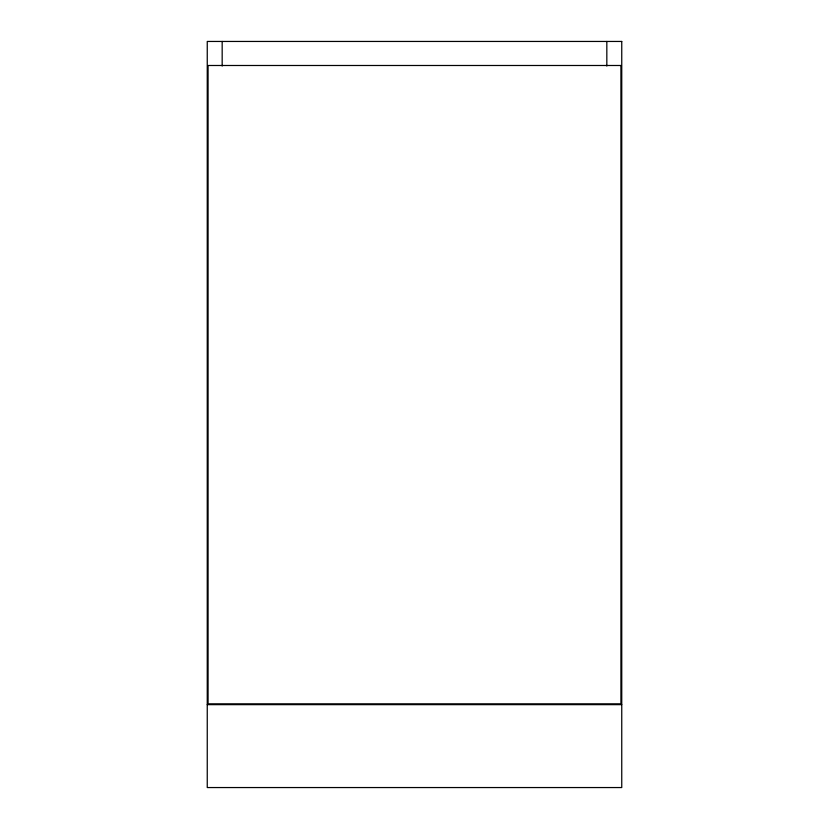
<?xml version="1.0" encoding="UTF-8"?>
<svg xmlns="http://www.w3.org/2000/svg" width="829" height="829" viewBox="0 0 829 829"><rect width="100%" height="100%" fill="white"/><g stroke="black" fill="none" stroke-linecap="round" stroke-linejoin="round"><path stroke-width="1.24" d="M207.25 704.65L621.75 704.65M606.828 41.45L606.828 66.04M222.172 41.45L222.172 66.04M621.75 41.45L207.25 41.45L207.25 787.55L621.75 787.55L621.75 41.45M620.921 65.491L208.079 65.491L208.079 703.821L620.921 703.821L620.921 65.491"/></g></svg>
